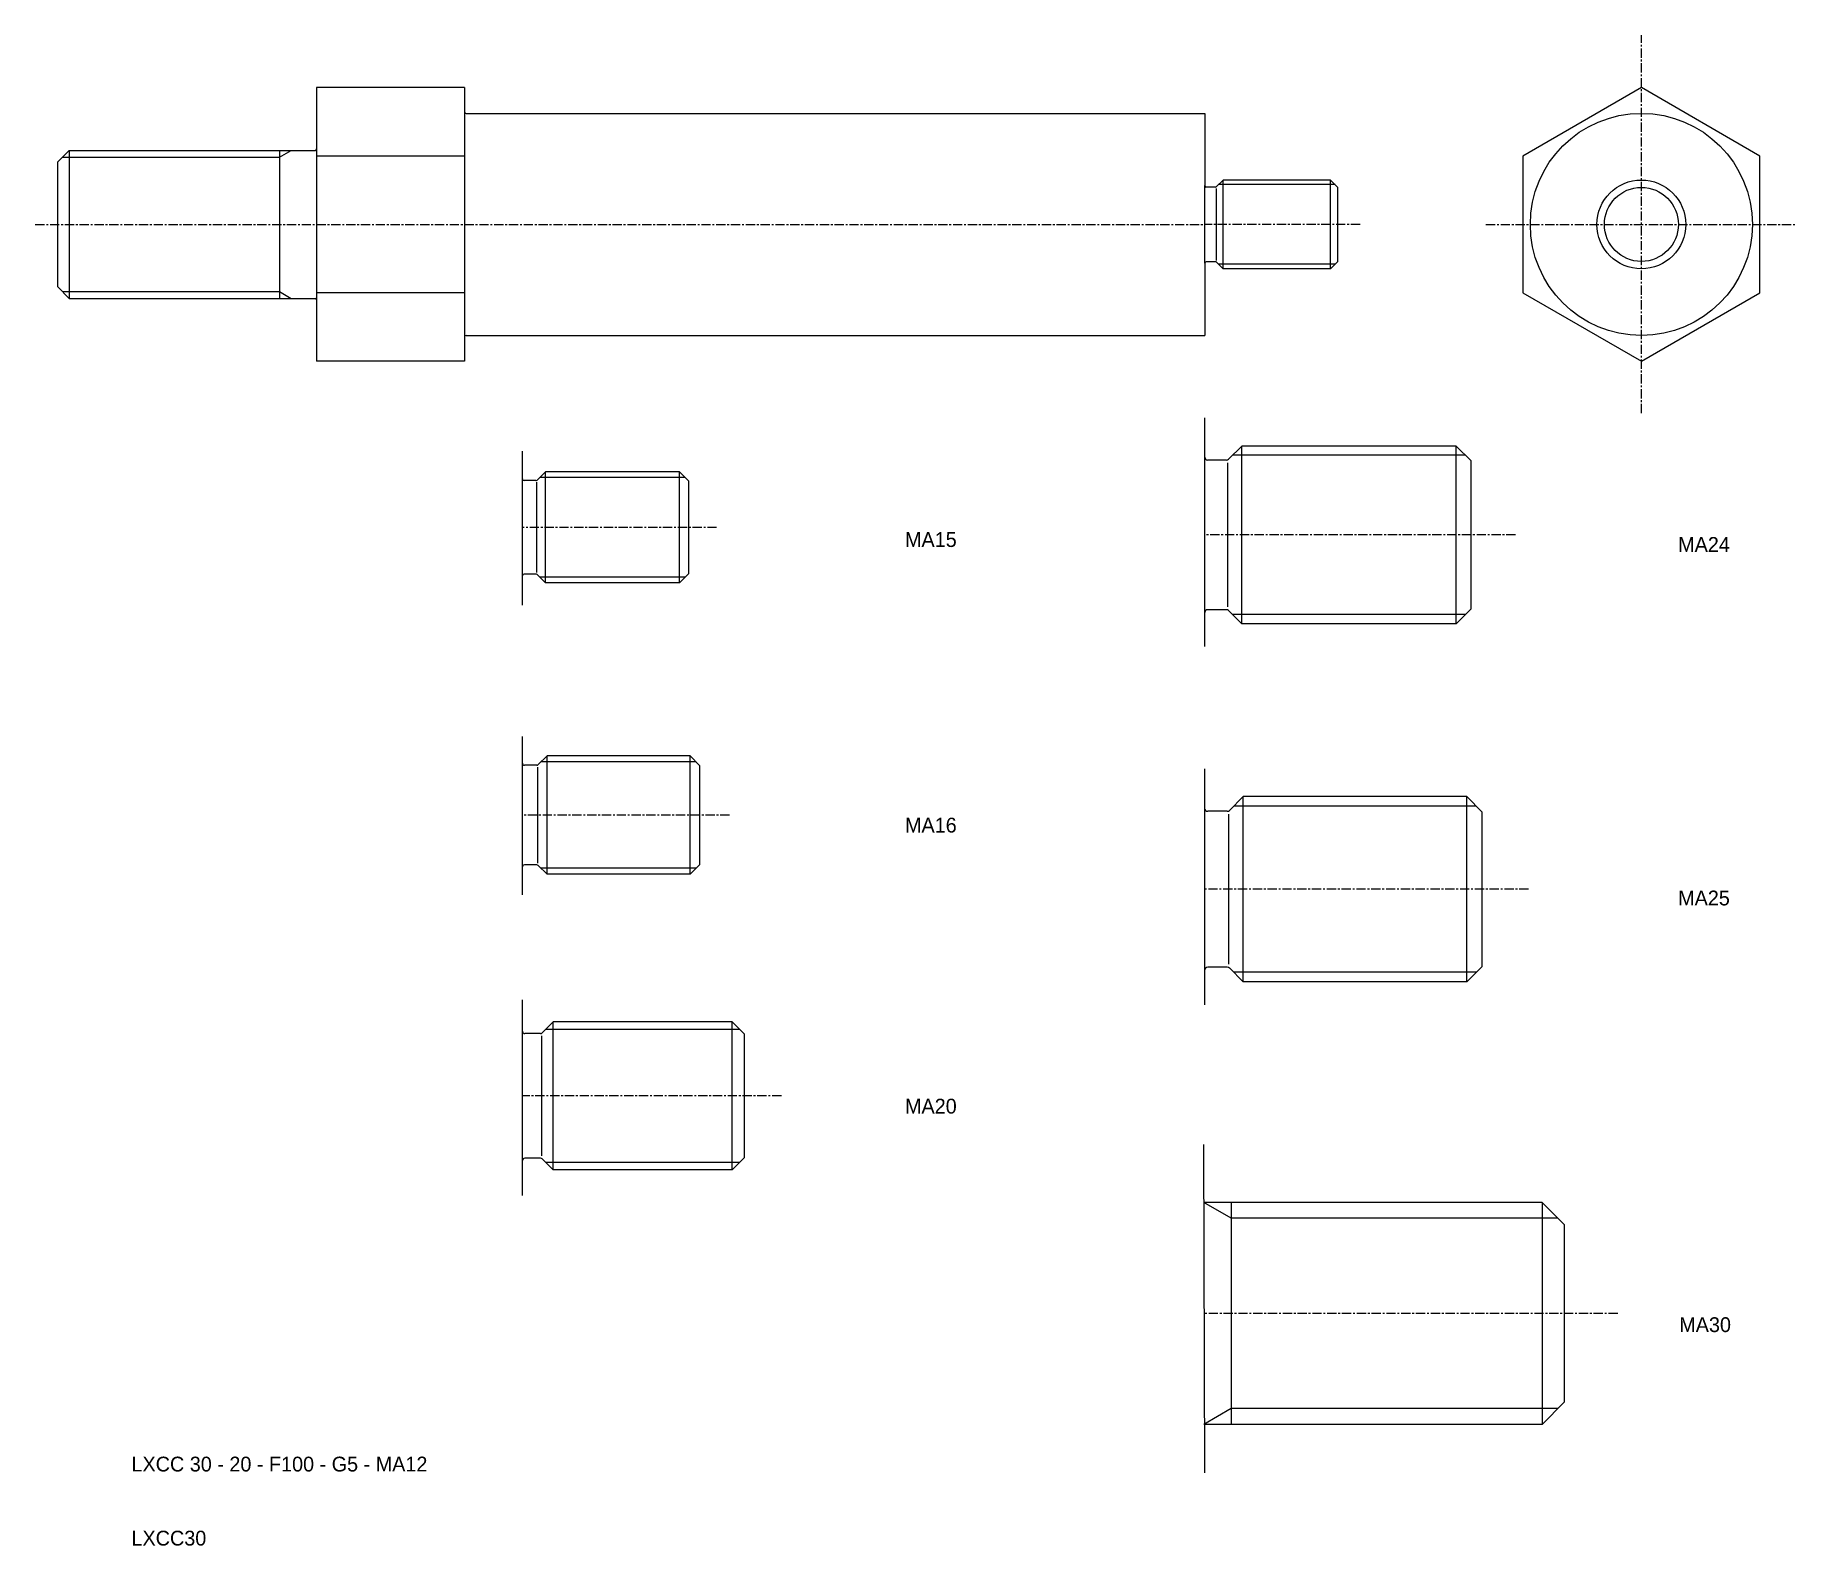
# Model space of a CAD drawing. Extents: x 37 to 275, y -137 to 67.
import ezdxf

# ---------------------------------------------------------------- set-up
doc = ezdxf.new("R2010")
doc.units = 0
doc.linetypes.add('CENTER', pattern=[2, 1.25, -0.25, 0.25, -0.25])
doc.layers.get('0').update_dxf_attribs({"linetype": 'CONTINUOUS'})
doc.layers.add('CENTER', color=1, linetype='CENTER')

msp = doc.modelspace()

# ---------------------------------------------------------------- linework, layer by layer
at = {"color": 7, "linetype": 'CONTINUOUS'}
for p, q in [((74.89, 60.37), (74.89, 23.42)), ((94.89, 60.37), (74.89, 60.37)), ((94.89, 60.37), (94.89, 23.42)), ((95.09, 56.89), (194.89, 56.89)), ((194.89, 56.89), (194.89, 47.14)), ((39.89, 50.29), (41.49, 51.89)), ((39.89, 50.29), (39.89, 33.49)), ((41.49, 51.89), (74.69, 51.89)), ((41.49, 51.89), (41.49, 31.89)), ((69.89, 51.89), (69.89, 31.89)), ((94.89, 51.13), (74.89, 51.13)), ((197.39, 47.89), (196.5, 47)), ((197.39, 35.89), (197.39, 47.89)), ((211.89, 47.89), (197.39, 47.89)), ((212.89, 46.89), (211.89, 47.89)), ((211.89, 35.89), (211.89, 47.89)), ((194.89, 36.64), (194.89, 47.14)), ((196.35, 46.94), (195.09, 46.94)), ((196.43, 46.76), (196.43, 37.03)), ((212.89, 36.89), (212.89, 46.89)), ((194.89, 36.64), (194.89, 26.89)), ((196.35, 36.84), (195.09, 36.84)), ((197.39, 35.89), (196.5, 36.79)), ((211.89, 35.89), (197.39, 35.89)), ((212.89, 36.89), (211.89, 35.89)), ((39.89, 33.49), (41.49, 31.89)), ((41.49, 31.89), (74.69, 31.89)), ((94.89, 32.66), (74.89, 32.66)), ((95.09, 26.89), (194.89, 26.89)), ((94.89, 23.42), (74.89, 23.42)), ((194.89, -15.12), (194.89, 15.75)), ((199.89, 11.96), (198.1, 10.18)), ((228.89, 11.96), (199.89, 11.96)), ((199.89, -12.04), (199.89, 11.96)), ((228.89, -12.04), (228.89, 11.96)), ((230.89, 9.96), (228.89, 11.96)), ((102.7, -9.53), (102.7, 11.25)), ((197.82, 10.06), (195.29, 10.06)), ((197.97, 9.69), (197.97, -9.77)), ((230.89, -10.04), (230.89, 9.96)), ((104.54, 7.3), (102.95, 7.3)), ((105.83, 8.48), (104.71, 7.37)), ((123.95, 8.48), (105.83, 8.48)), ((105.83, -6.52), (105.83, 8.48)), ((123.95, -6.52), (123.95, 8.48)), ((125.2, 7.23), (123.95, 8.48)), ((125.2, -5.27), (125.2, 7.23)), ((104.63, 7.07), (104.63, -5.1)), ((104.54, -5.33), (102.95, -5.33)), ((105.83, -6.52), (104.71, -5.4)), ((123.95, -6.52), (105.83, -6.52)), ((125.2, -5.27), (123.95, -6.52)), ((197.82, -10.14), (195.29, -10.14)), ((199.89, -12.04), (198.1, -10.25)), ((230.89, -10.04), (228.89, -12.04)), ((228.89, -12.04), (199.89, -12.04)), ((102.7, -48.66), (102.7, -27.28)), ((106.04, -29.88), (104.85, -31.06)), ((125.37, -29.88), (106.04, -29.88)), ((106.04, -45.88), (106.04, -29.88)), ((125.37, -45.88), (125.37, -29.88)), ((126.7, -31.21), (125.37, -29.88)), ((104.66, -31.14), (102.97, -31.14)), ((104.76, -31.39), (104.76, -44.36)), ((126.7, -44.54), (126.7, -31.21)), ((194.89, -63.52), (194.89, -31.65)), ((200.1, -35.39), (198.24, -37.25)), ((230.3, -35.39), (200.1, -35.39)), ((200.1, -60.39), (200.1, -35.39)), ((230.3, -60.39), (230.3, -35.39)), ((232.39, -37.48), (230.3, -35.39)), ((197.94, -37.37), (195.3, -37.37)), ((198.1, -37.76), (198.1, -58.03)), ((232.39, -58.31), (232.39, -37.48)), ((104.66, -44.61), (102.97, -44.61)), ((106.04, -45.88), (104.85, -44.69)), ((126.7, -44.54), (125.37, -45.88)), ((125.37, -45.88), (106.04, -45.88)), ((197.94, -58.41), (195.3, -58.41)), ((200.1, -60.39), (198.24, -58.53)), ((232.39, -58.31), (230.3, -60.39)), ((230.3, -60.39), (200.1, -60.39)), ((102.7, -89.24), (102.7, -62.82)), ((106.87, -65.8), (105.38, -67.29)), ((131.04, -65.8), (106.87, -65.8)), ((106.87, -85.8), (106.87, -65.8)), ((131.04, -85.8), (131.04, -65.8)), ((132.7, -67.47), (131.04, -65.8)), ((105.15, -67.39), (103.04, -67.39)), ((105.28, -67.69), (105.28, -83.91)), ((132.7, -84.14), (132.7, -67.47)), ((194.89, -126.73), (194.76, -82.36)), ((105.15, -84.22), (103.04, -84.22)), ((106.87, -85.8), (105.38, -84.32)), ((132.7, -84.14), (131.04, -85.8)), ((131.04, -85.8), (106.87, -85.8)), ((240.47, -90.18), (194.76, -90.18)), ((198.47, -90.18), (198.47, -120.18)), ((240.47, -90.18), (240.47, -120.18)), ((243.47, -93.18), (240.47, -90.18)), ((243.47, -93.18), (243.47, -117.18)), ((243.47, -117.18), (240.47, -120.18)), ((240.47, -120.18), (194.76, -120.18))]:
    msp.add_line(p, q, dxfattribs=at)
at = {"color": 3, "linetype": 'CONTINUOUS'}
for p, q in [((40.57, 50.97), (69.89, 50.97)), ((69.89, 50.97), (71.48, 51.89)), ((212.5, 47.28), (196.77, 47.28)), ((212.5, 36.51), (196.77, 36.51)), ((40.57, 32.81), (69.89, 32.81)), ((69.89, 32.81), (71.48, 31.89)), ((230.11, 10.74), (198.66, 10.74)), ((124.72, 7.72), (105.06, 7.72)), ((124.72, -5.75), (105.06, -5.75)), ((230.11, -10.81), (198.66, -10.81)), ((126.19, -30.69), (105.22, -30.69)), ((231.58, -36.67), (198.82, -36.67)), ((126.19, -45.06), (105.22, -45.06)), ((231.58, -59.11), (198.82, -59.11)), ((132.06, -66.82), (105.85, -66.82)), ((132.06, -84.78), (105.85, -84.78)), ((198.47, -92.33), (194.76, -90.18)), ((242.62, -92.33), (198.47, -92.33)), ((198.47, -118.04), (194.76, -120.18)), ((242.62, -118.04), (198.47, -118.04))]:
    msp.add_line(p, q, dxfattribs=at)
at = {"color": 7, "linetype": 'CONTINUOUS'}
msp.add_lwpolyline([(237.89, 32.66), (253.89, 23.42), (269.89, 32.66), (269.89, 51.13), (253.89, 60.37), (237.89, 51.13)], close=True, dxfattribs=at)
for radius in [15, 6]:
    msp.add_circle((253.89, 41.89), radius, dxfattribs=at)
at = {"color": 3, "linetype": 'CONTINUOUS'}
msp.add_circle((253.89, 41.89), 5, dxfattribs=at)
at = {"color": 7, "linetype": 'CONTINUOUS'}
for centre, radius, start, end in [((95.09, 57.09), 0.2, 180, 270), ((74.69, 52.09), 0.2, 270, 0), ((195.09, 47.14), 0.2, 180, 270), ((196.35, 47.14), 0.2, 270, 315), ((195.09, 36.64), 0.2, 90, 180), ((196.35, 36.64), 0.2, 45, 90), ((74.69, 31.69), 0.2, 0, 90), ((95.09, 26.69), 0.2, 90, 180), ((195.29, 10.46), 0.4, 180, 270), ((197.82, 10.46), 0.4, 270, 315), ((102.95, 7.55), 0.25, 180, 270), ((104.54, 7.55), 0.25, 270, 315), ((102.95, -5.58), 0.25, 90, 180), ((104.54, -5.58), 0.25, 45, 90), ((195.29, -10.54), 0.4, 90, 180), ((197.82, -10.54), 0.4, 45, 90), ((102.97, -30.88), 0.267, 180, 270), ((104.66, -30.88), 0.267, 270, 315), ((195.3, -36.95), 0.417, 180, 270), ((197.94, -36.95), 0.417, 270, 315), ((102.97, -44.88), 0.267, 90, 180), ((104.66, -44.88), 0.267, 45, 90), ((195.3, -58.83), 0.417, 90, 180), ((197.94, -58.83), 0.417, 45, 90), ((103.04, -67.05), 0.333, 180, 270), ((105.15, -67.05), 0.333, 270, 315), ((103.04, -84.55), 0.333, 90, 180), ((105.15, -84.55), 0.333, 45, 90)]:
    msp.add_arc(centre, radius, start, end, dxfattribs=at)
at = {"layer": 'CENTER', "color": 1, "linetype": 'CENTER'}
for p, q in [((253.89, 16.4), (253.89, 67.44)), ((36.89, 41.89), (74.89, 41.89)), ((74.89, 41.89), (194.89, 41.89)), ((215.89, 41.89), (194.89, 41.89)), ((232.89, 41.89), (274.89, 41.89)), ((128.95, 0.98), (102.7, 0.98)), ((236.89, -0.04), (194.89, -0.04)), ((130.7, -37.88), (102.7, -37.88)), ((238.64, -47.89), (194.89, -47.89)), ((137.7, -75.8), (102.7, -75.8)), ((250.69, -105.18), (194.76, -105.18))]:
    msp.add_line(p, q, dxfattribs=at)

# ---------------------------------------------------------------- texts
at = {"color": 7, "linetype": 'CONTINUOUS'}
for s, p in [('MA15', (154.4, -1.67)), ('MA24', (258.86, -2.33)), ('MA16', (154.4, -40.24)), ('MA25', (258.86, -50.08)), ('MA20', (154.4, -78.19)), ('MA30', (259.01, -107.7)), ('LXCC 30 - 20 - F100 - G5 - MA12', (49.89, -126.53)), ('LXCC30', (49.89, -136.53))]:
    msp.add_text(s, height=2, dxfattribs=at).set_placement(p)

doc.saveas('drawing.dxf')
